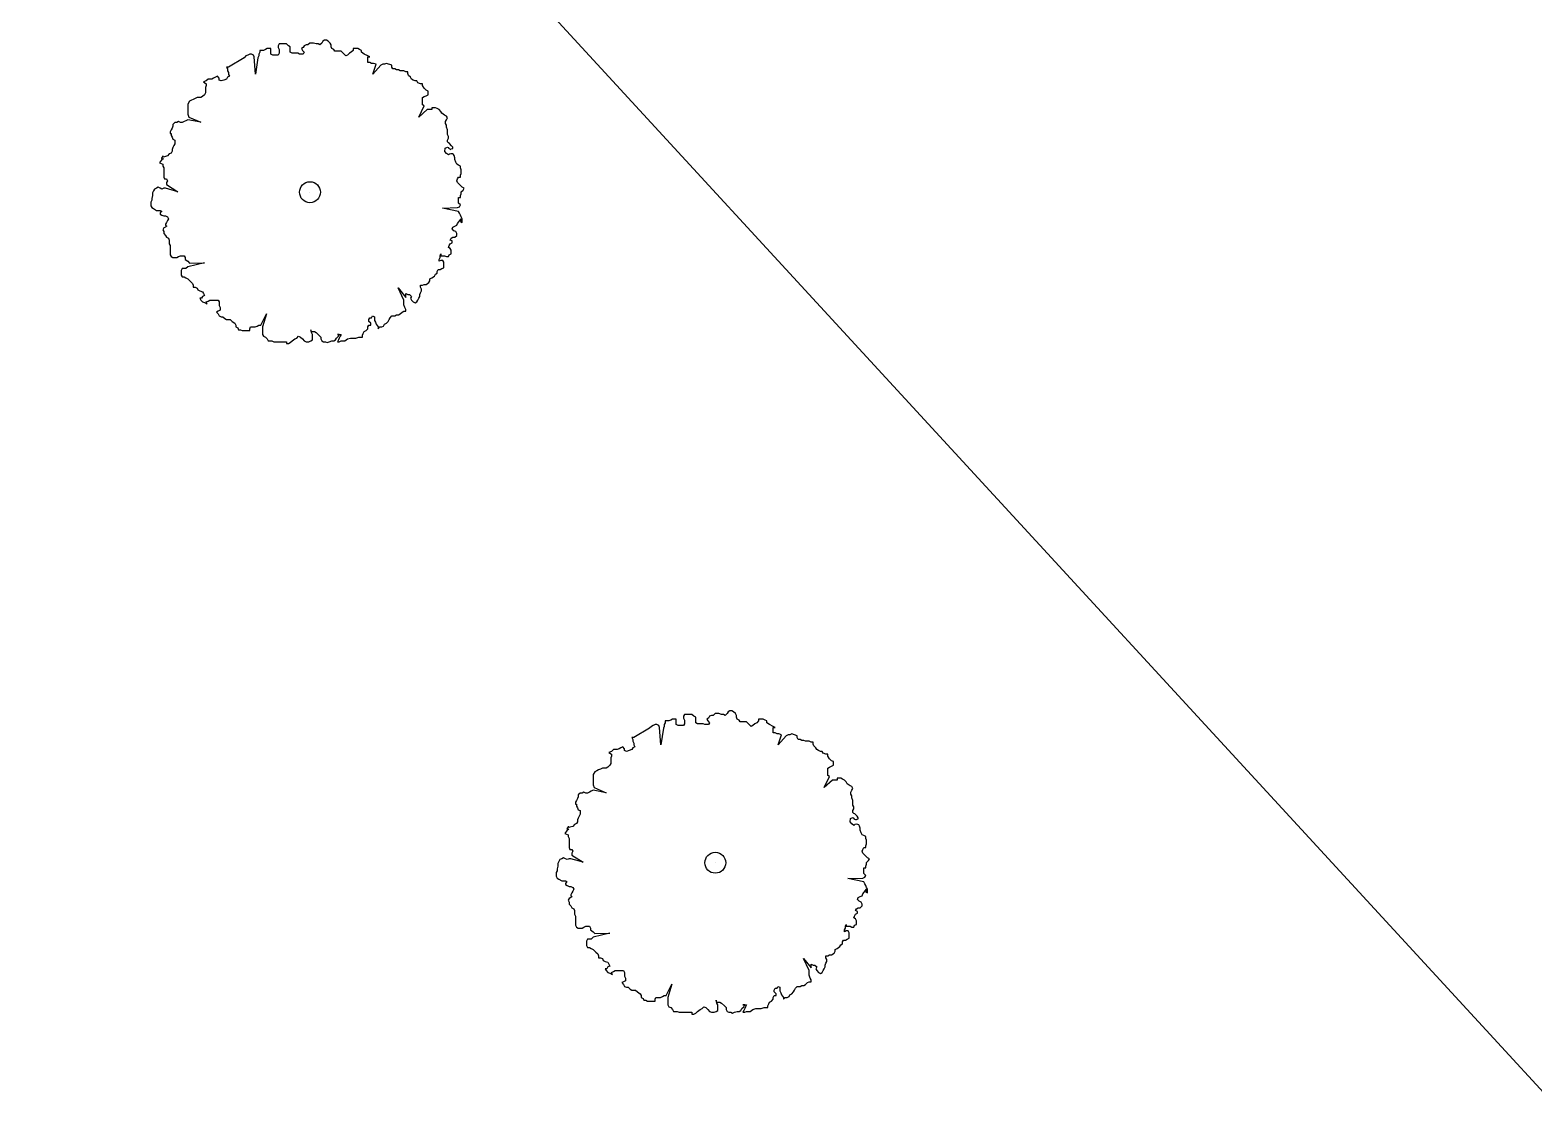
# Model space of a CAD drawing. Extents: x 99089 to 101049, y 99298 to 100905.
# Drawn here: x 99781.47 to 99817.43, y 100153.64 to 100179.51 of the extents above; entities that cross this region are included whole.
import ezdxf

# ---------------------------------------------------------------- set-up
doc = ezdxf.new("R2010")
doc.units = 0
doc.layers.add('Survey Exist Pavement', color=7, linetype='Continuous')
doc.layers.add('Survey Exist Trees', color=7, linetype='Continuous')

msp = doc.modelspace()

# ---------------------------------------------------------------- linework, layer by layer
at = {"layer": 'Survey Exist Pavement'}
msp.add_lwpolyline([(99902.125, 100223.282), (99873.692, 100254.194), (99793.468, 100180.404), (99821.901, 100149.491)], close=True, dxfattribs=at)
at = {"layer": 'Survey Exist Trees'}
for p, q in [((99786.589, 100178.848), (99786.213, 100178.627)), ((99788.163, 100175.633), (99788.163, 100175.633)), ((99796.282, 100162.811), (99795.906, 100162.59)), ((99797.856, 100159.596), (99797.856, 100159.596))]:
    msp.add_line(p, q, dxfattribs=at)
for points in [[(99789.903, 100178.693), (99789.859, 100178.671), (99789.668, 100178.455), (99789.748, 100178.693), (99789.682, 100178.715), (99789.638, 100178.715), (99789.594, 100178.738), (99789.55, 100178.738), (99789.55, 100178.782), (99789.55, 100178.826), (99789.55, 100178.87), (99789.594, 100178.87), (99789.55, 100178.892), (99789.461, 100178.937), (99789.395, 100178.981), (99789.395, 100179.025), (99789.351, 100179.047), (99789.306, 100179.069), (99789.262, 100179.069), (99789.196, 100179.069), (99789.196, 100179.025), (99789.152, 100178.981), (99789.108, 100178.959), (99789.063, 100178.914), (99789.019, 100178.892), (99788.953, 100178.959), (99788.909, 100179.003), (99788.865, 100179.003), (99788.798, 100179.003), (99788.754, 100179.003), (99788.732, 100179.047), (99788.688, 100179.069), (99788.666, 100179.114), (99788.666, 100179.158), (99788.644, 100179.202), (99788.599, 100179.246), (99788.555, 100179.268), (99788.511, 100179.268), (99788.467, 100179.246), (99788.445, 100179.202), (99788.401, 100179.158), (99788.356, 100179.18), (99788.312, 100179.18), (99788.246, 100179.202), (99788.202, 100179.202), (99788.157, 100179.202), (99788.113, 100179.158), (99788.069, 100179.158), (99788.025, 100179.136), (99788.003, 100179.091), (99787.959, 100179.069), (99787.981, 100179.025), (99788.025, 100178.981), (99788.003, 100178.937), (99787.959, 100178.937), (99787.914, 100178.937), (99787.87, 100178.959), (99787.826, 100178.959), (99787.782, 100178.959), (99787.738, 100178.959), (99787.693, 100178.981), (99787.693, 100179.025), (99787.693, 100179.069), (99787.693, 100179.114), (99787.649, 100179.136), (99787.605, 100179.18), (99787.561, 100179.18), (99787.517, 100179.18), (99787.473, 100179.18), (99787.428, 100179.18), (99787.406, 100179.136), (99787.406, 100179.091), (99787.428, 100179.047), (99787.428, 100179.003), (99787.428, 100178.959), (99787.406, 100178.914), (99787.362, 100178.914), (99787.318, 100178.914), (99787.274, 100178.914), (99787.229, 100178.937), (99787.229, 100178.981), (99787.229, 100179.025), (99787.229, 100179.069), (99787.185, 100179.069), (99787.141, 100179.069), (99787.097, 100179.047), (99787.053, 100179.025), (99787.009, 100179.025), (99786.964, 100179.025), (99786.964, 100178.981), (99786.942, 100178.937), (99786.942, 100178.892), (99786.92, 100178.848), (99786.86, 100178.455), (99786.832, 100178.87), (99786.81, 100178.914), (99786.765, 100178.937), (99786.721, 100178.937), (99786.677, 100178.914), (99786.633, 100178.892), (99786.589, 100178.848)], [(99786.213, 100178.627), (99786.169, 100178.627), (99786.191, 100178.583), (99786.191, 100178.538), (99786.213, 100178.494), (99786.213, 100178.45), (99786.235, 100178.406), (99786.191, 100178.384), (99786.169, 100178.339), (99786.103, 100178.317), (99786.036, 100178.295), (99785.992, 100178.317), (99785.992, 100178.361), (99785.948, 100178.406), (99785.904, 100178.384), (99785.86, 100178.361), (99785.815, 100178.339), (99785.771, 100178.339), (99785.727, 100178.339), (99785.683, 100178.295), (99785.616, 100178.273), (99785.683, 100178.229), (99785.683, 100178.185), (99785.661, 100178.14), (99785.661, 100178.096), (99785.661, 100178.052), (99785.661, 100178.008), (99785.639, 100177.963), (99785.594, 100177.919), (99785.55, 100177.897), (99785.506, 100177.897), (99785.462, 100177.897), (99785.418, 100177.875), (99785.373, 100177.853), (99785.329, 100177.831), (99785.285, 100177.808), (99785.241, 100177.742), (99785.241, 100177.698), (99785.241, 100177.654), (99785.241, 100177.609), (99785.241, 100177.543), (99785.241, 100177.499), (99785.263, 100177.432), (99785.554, 100177.306), (99785.241, 100177.366), (99785.197, 100177.344), (99785.152, 100177.322), (99785.108, 100177.3)], [(99791.737, 100175.818), (99791.693, 100175.862), (99791.671, 100175.906), (99791.693, 100175.95), (99791.715, 100175.995), (99791.759, 100175.995), (99791.759, 100176.039), (99791.781, 100176.083), (99791.781, 100176.127), (99791.781, 100176.172), (99791.759, 100176.216), (99791.759, 100176.26), (99791.715, 100176.282), (99791.671, 100176.304), (99791.649, 100176.349), (99791.627, 100176.415), (99791.627, 100176.459), (99791.613, 100176.51), (99791.598, 100176.537), (99791.568, 100176.55), (99791.532, 100176.553), (99791.497, 100176.547), (99791.479, 100176.525), (99791.431, 100176.56), (99791.387, 100176.609), (99791.399, 100176.69), (99791.45, 100176.712), (99791.479, 100176.7), (99791.473, 100176.686), (99791.534, 100176.656), (99791.534, 100176.669), (99791.579, 100176.681), (99791.576, 100176.709), (99791.551, 100176.743), (99791.503, 100176.8), (99791.476, 100176.812), (99791.463, 100176.828), (99791.45, 100176.835), (99791.45, 100176.879), (99791.472, 100176.924), (99791.472, 100176.968), (99791.45, 100177.012), (99791.45, 100177.056), (99791.45, 100177.123), (99791.428, 100177.189), (99791.428, 100177.233), (99791.406, 100177.278), (99791.406, 100177.322), (99791.428, 100177.366), (99791.45, 100177.41), (99791.428, 100177.455), (99791.383, 100177.477), (99791.317, 100177.521), (99791.295, 100177.565), (99791.251, 100177.609), (99791.207, 100177.632), (99791.163, 100177.654), (99791.118, 100177.654), (99791.074, 100177.654), (99791.074, 100177.609), (99791.008, 100177.609), (99790.964, 100177.609), (99790.763, 100177.429), (99790.897, 100177.698), (99790.853, 100177.72), (99790.853, 100177.764), (99790.853, 100177.808), (99790.853, 100177.853), (99790.853, 100177.897), (99790.897, 100177.919), (99790.942, 100177.941), (99790.986, 100177.963), (99790.986, 100178.008), (99790.986, 100178.052), (99790.942, 100178.074), (99790.897, 100178.118), (99790.853, 100178.185), (99790.853, 100178.229), (99790.809, 100178.229), (99790.743, 100178.251), (99790.721, 100178.295), (99790.676, 100178.295), (99790.632, 100178.317), (99790.588, 100178.339), (99790.566, 100178.384), (99790.522, 100178.428), (99790.5, 100178.472), (99790.5, 100178.516), (99790.455, 100178.516), (99790.411, 100178.538), (99790.367, 100178.538), (99790.323, 100178.538), (99790.279, 100178.561), (99790.235, 100178.561), (99790.19, 100178.583), (99790.146, 100178.583), (99790.124, 100178.627), (99790.124, 100178.671), (99789.991, 100178.715), (99789.947, 100178.693), (99789.903, 100178.693)], [(99785.108, 100177.3), (99785.064, 100177.3), (99785.02, 100177.322), (99784.976, 100177.3), (99784.931, 100177.3), (99784.887, 100177.255), (99784.887, 100177.211), (99784.865, 100177.167), (99784.843, 100177.123), (99784.821, 100177.079), (99784.821, 100177.034), (99784.843, 100177.034), (99784.843, 100176.99), (99784.865, 100176.946), (99784.887, 100176.902), (99784.931, 100176.879), (99784.931, 100176.835), (99784.931, 100176.791), (99784.909, 100176.747), (99784.887, 100176.702), (99784.865, 100176.658), (99784.865, 100176.614), (99784.843, 100176.57), (99784.799, 100176.548), (99784.755, 100176.503), (99784.688, 100176.481), (99784.658, 100176.475), (99784.659, 100176.488), (99784.648, 100176.495), (99784.612, 100176.446), (99784.616, 100176.442), (99784.66, 100176.434), (99784.636, 100176.424), (99784.622, 100176.415), (99784.565, 100176.333), (99784.644, 100176.304), (99784.644, 100176.26), (99784.666, 100176.216), (99784.666, 100176.172), (99784.666, 100176.127), (99784.666, 100176.083), (99784.666, 100176.039), (99784.666, 100175.995), (99784.688, 100175.95), (99784.733, 100175.95), (99784.755, 100175.906), (99784.733, 100175.862), (99784.733, 100175.818), (99785.006, 100175.644), (99784.711, 100175.729), (99784.666, 100175.729), (99784.622, 100175.707), (99784.578, 100175.729), (99784.534, 100175.751), (99784.49, 100175.729), (99784.445, 100175.707), (99784.423, 100175.663), (99784.401, 100175.619), (99784.401, 100175.552), (99784.379, 100175.486), (99784.379, 100175.442), (99784.357, 100175.397), (99784.357, 100175.353), (99784.357, 100175.309), (99784.379, 100175.265), (99784.423, 100175.243), (99784.49, 100175.198), (99784.534, 100175.198), (99784.578, 100175.198), (99784.622, 100175.176), (99784.593, 100175.162), (99784.584, 100175.139), (99784.578, 100175.11), (99784.622, 100175.088), (99784.666, 100175.066), (99784.711, 100175.066), (99784.755, 100175.043), (99784.777, 100174.999), (99784.755, 100174.955), (99784.733, 100174.911), (99784.711, 100174.867), (99784.709, 100174.861), (99784.709, 100174.848), (99784.74, 100174.821), (99784.709, 100174.808), (99784.711, 100174.8), (99784.666, 100174.778), (99784.644, 100174.734), (99784.666, 100174.69), (99784.666, 100174.645), (99784.711, 100174.601), (99784.733, 100174.557), (99784.777, 100174.535), (99784.799, 100174.49), (99784.799, 100174.446), (99784.799, 100174.402), (99784.821, 100174.358), (99784.821, 100174.314), (99784.821, 100174.269), (99784.821, 100174.225), (99784.821, 100174.181)], [(99790.411, 100173.008), (99790.411, 100173.053), (99790.269, 100173.345), (99790.455, 100173.119), (99790.455, 100173.163), (99790.455, 100173.208), (99790.5, 100173.185), (99790.544, 100173.185), (99790.588, 100173.141), (99790.566, 100173.097), (99790.588, 100173.053), (99790.632, 100173.008), (99790.676, 100172.986), (99790.721, 100173.008), (99790.743, 100173.053), (99790.765, 100173.097), (99790.787, 100173.141), (99790.787, 100173.185), (99790.809, 100173.23), (99790.831, 100173.274), (99790.831, 100173.318), (99790.809, 100173.362), (99790.809, 100173.407), (99790.853, 100173.407), (99790.897, 100173.429), (99790.942, 100173.429), (99791.008, 100173.473), (99791.03, 100173.517), (99791.03, 100173.561), (99791.074, 100173.584), (99791.14, 100173.628), (99791.163, 100173.672), (99791.207, 100173.694), (99791.207, 100173.738), (99791.229, 100173.783), (99791.273, 100173.783), (99791.317, 100173.805), (99791.361, 100173.827), (99791.361, 100173.871), (99791.361, 100173.915), (99791.361, 100173.96), (99791.339, 100174.004), (99791.295, 100174.004), (99791.251, 100173.982), (99791.251, 100174.026), (99791.273, 100174.07), (99791.273, 100174.114), (99791.295, 100174.159), (99791.295, 100174.114), (99791.339, 100174.114), (99791.383, 100174.114), (99791.428, 100174.092), (99791.472, 100174.092), (99791.494, 100174.137), (99791.538, 100174.159), (99791.538, 100174.203), (99791.538, 100174.247), (99791.516, 100174.291), (99791.472, 100174.314), (99791.494, 100174.358), (99791.516, 100174.402), (99791.56, 100174.424), (99791.56, 100174.468), (99791.516, 100174.49), (99791.538, 100174.535), (99791.582, 100174.557), (99791.627, 100174.557), (99791.671, 100174.601), (99791.671, 100174.645), (99791.649, 100174.69), (99791.604, 100174.712), (99791.56, 100174.756), (99791.582, 100174.8), (99791.627, 100174.822), (99791.671, 100174.844), (99791.693, 100174.889), (99791.781, 100174.999), (99791.759, 100174.933), (99791.803, 100174.911), (99791.803, 100174.955), (99791.803, 100174.999), (99791.781, 100175.043), (99791.759, 100175.088), (99791.737, 100175.132), (99791.715, 100175.176), (99791.329, 100175.255), (99791.693, 100175.265), (99791.737, 100175.287), (99791.759, 100175.331), (99791.715, 100175.375), (99791.715, 100175.42), (99791.715, 100175.464), (99791.715, 100175.508), (99791.759, 100175.508), (99791.759, 100175.552), (99791.781, 100175.596), (99791.781, 100175.641), (99791.825, 100175.685), (99791.848, 100175.729), (99791.803, 100175.751), (99791.737, 100175.818)], [(99784.821, 100174.181), (99784.821, 100174.137), (99784.843, 100174.092), (99784.887, 100174.07), (99784.931, 100174.07), (99784.976, 100174.07), (99785.02, 100174.092), (99785.064, 100174.114), (99785.108, 100174.114), (99785.152, 100174.114), (99785.175, 100174.07), (99785.175, 100174.026), (99785.241, 100173.982), (99785.285, 100173.937), (99785.642, 100173.947), (99785.241, 100173.849), (99785.197, 100173.805), (99785.152, 100173.805), (99785.108, 100173.805), (99785.086, 100173.761), (99785.086, 100173.716), (99785.086, 100173.65), (99785.108, 100173.606), (99785.152, 100173.606), (99785.197, 100173.584), (99785.241, 100173.561), (99785.307, 100173.495), (99785.351, 100173.451), (99785.373, 100173.407), (99785.373, 100173.362), (99785.418, 100173.362), (99785.462, 100173.34), (99785.484, 100173.296), (99785.528, 100173.274), (99785.594, 100173.252), (99785.616, 100173.208), (99785.639, 100173.163), (99785.594, 100173.141), (99785.572, 100173.097), (99785.528, 100173.097), (99785.55, 100173.053), (99785.594, 100173.008), (99785.661, 100172.986), (99785.705, 100172.964), (99785.683, 100173.008), (99785.727, 100173.031), (99785.771, 100173.053), (99785.815, 100173.053), (99785.86, 100173.053), (99785.904, 100173.053), (99785.97, 100173.053), (99785.992, 100173.008), (99785.992, 100172.964), (99785.992, 100172.92), (99786.014, 100172.876), (99786.014, 100172.809), (99785.97, 100172.787), (99785.926, 100172.765), (99785.97, 100172.721), (99785.992, 100172.677), (99786.036, 100172.655), (99786.08, 100172.655), (99786.125, 100172.61), (99786.169, 100172.588), (99786.213, 100172.588), (99786.257, 100172.588), (99786.301, 100172.544), (99786.368, 100172.5), (99786.39, 100172.455), (99786.39, 100172.411), (99786.434, 100172.389), (99786.456, 100172.345), (99786.5, 100172.345), (99786.544, 100172.323), (99786.589, 100172.323), (99786.655, 100172.323), (99786.721, 100172.323), (99786.721, 100172.367), (99786.743, 100172.411), (99786.788, 100172.411), (99786.854, 100172.411), (99786.898, 100172.433), (99786.942, 100172.455), (99786.986, 100172.455), (99787.125, 100172.727), (99787.031, 100172.411), (99787.031, 100172.367), (99787.031, 100172.323), (99787.031, 100172.278), (99787.031, 100172.234), (99787.053, 100172.19), (99787.097, 100172.168), (99787.141, 100172.124), (99787.163, 100172.079), (99787.207, 100172.079), (99787.252, 100172.079), (99787.296, 100172.057), (99787.34, 100172.057), (99787.384, 100172.057), (99787.428, 100172.057), (99787.473, 100172.057)], [(99787.473, 100172.057), (99787.517, 100172.057), (99787.561, 100172.057), (99787.605, 100172.057), (99787.605, 100172.013), (99787.649, 100172.013), (99787.693, 100172.035), (99787.738, 100172.079), (99787.804, 100172.124), (99787.848, 100172.146), (99787.892, 100172.19), (99787.937, 100172.168), (99787.981, 100172.124), (99788.025, 100172.079), (99788.069, 100172.057), (99788.135, 100172.057), (99788.18, 100172.079), (99788.224, 100172.102), (99788.224, 100172.102), (99788.224, 100172.168), (99788.224, 100172.234), (99788.202, 100172.278), (99788.18, 100172.345), (99788.18, 100172.301), (99788.224, 100172.301), (99788.268, 100172.301), (99788.312, 100172.278), (99788.378, 100172.212), (99788.423, 100172.168), (99788.423, 100172.124), (99788.445, 100172.079), (99788.489, 100172.057), (99788.533, 100172.057), (99788.577, 100172.035), (99788.622, 100172.057), (99788.688, 100172.079), (99788.732, 100172.079), (99788.776, 100172.102), (99788.798, 100172.146), (99788.842, 100172.19), (99788.865, 100172.234), (99788.82, 100172.234), (99788.865, 100172.234), (99788.909, 100172.234), (99788.887, 100172.19), (99788.865, 100172.146), (99788.842, 100172.102), (99788.82, 100172.057), (99788.865, 100172.057), (99788.909, 100172.079), (99788.953, 100172.079), (99788.997, 100172.079), (99789.063, 100172.124), (99789.13, 100172.146), (99789.174, 100172.146), (99789.218, 100172.146), (99789.262, 100172.146), (99789.329, 100172.168), (99789.373, 100172.168), (99789.417, 100172.168), (99789.417, 100172.212), (99789.439, 100172.256), (99789.461, 100172.301), (99789.505, 100172.323), (99789.55, 100172.367), (99789.55, 100172.411), (99789.572, 100172.455), (99789.616, 100172.455), (99789.616, 100172.5), (99789.572, 100172.544), (99789.572, 100172.588), (99789.594, 100172.632), (99789.638, 100172.632), (99789.66, 100172.677), (99789.704, 100172.655), (99789.704, 100172.61), (99789.704, 100172.566), (99789.726, 100172.522), (99789.748, 100172.478), (99789.793, 100172.411), (99789.793, 100172.367), (99789.837, 100172.411), (99789.881, 100172.411), (99789.925, 100172.433), (99789.947, 100172.478), (99789.991, 100172.5), (99790.036, 100172.544), (99790.058, 100172.588), (99790.08, 100172.632), (99790.124, 100172.677), (99790.19, 100172.677), (99790.235, 100172.699), (99790.279, 100172.699), (99790.323, 100172.721), (99790.367, 100172.765), (99790.411, 100172.787), (99790.455, 100172.787), (99790.455, 100172.831), (99790.433, 100172.876), (99790.411, 100172.942), (99790.411, 100173.008)], [(99799.596, 100162.656), (99799.552, 100162.634), (99799.361, 100162.418), (99799.441, 100162.656), (99799.375, 100162.678), (99799.331, 100162.678), (99799.287, 100162.7), (99799.243, 100162.7), (99799.243, 100162.745), (99799.243, 100162.789), (99799.243, 100162.833), (99799.287, 100162.833), (99799.243, 100162.855), (99799.154, 100162.899), (99799.088, 100162.944), (99799.088, 100162.988), (99799.044, 100163.01), (99799, 100163.032), (99798.955, 100163.032), (99798.889, 100163.032), (99798.889, 100162.988), (99798.845, 100162.944), (99798.801, 100162.921), (99798.756, 100162.877), (99798.712, 100162.855), (99798.646, 100162.921), (99798.602, 100162.966), (99798.558, 100162.966), (99798.491, 100162.966), (99798.447, 100162.966), (99798.425, 100163.01), (99798.381, 100163.032), (99798.359, 100163.076), (99798.359, 100163.121), (99798.337, 100163.165), (99798.292, 100163.209), (99798.248, 100163.231), (99798.204, 100163.231), (99798.16, 100163.209), (99798.138, 100163.165), (99798.094, 100163.121), (99798.049, 100163.143), (99798.005, 100163.143), (99797.939, 100163.165), (99797.895, 100163.165), (99797.851, 100163.165), (99797.806, 100163.121), (99797.762, 100163.121), (99797.718, 100163.098), (99797.696, 100163.054), (99797.652, 100163.032), (99797.674, 100162.988), (99797.718, 100162.944), (99797.696, 100162.899), (99797.652, 100162.899), (99797.607, 100162.899), (99797.563, 100162.921), (99797.519, 100162.921), (99797.475, 100162.921), (99797.431, 100162.921), (99797.387, 100162.944), (99797.387, 100162.988), (99797.387, 100163.032), (99797.387, 100163.076), (99797.342, 100163.098), (99797.298, 100163.143), (99797.254, 100163.143), (99797.21, 100163.143), (99797.166, 100163.143), (99797.121, 100163.143), (99797.099, 100163.098), (99797.099, 100163.054), (99797.121, 100163.01), (99797.121, 100162.966), (99797.121, 100162.921), (99797.099, 100162.877), (99797.055, 100162.877), (99797.011, 100162.877), (99796.967, 100162.877), (99796.923, 100162.899), (99796.923, 100162.944), (99796.923, 100162.988), (99796.923, 100163.032), (99796.878, 100163.032), (99796.834, 100163.032), (99796.79, 100163.01), (99796.746, 100162.988), (99796.702, 100162.988), (99796.657, 100162.988), (99796.657, 100162.944), (99796.635, 100162.899), (99796.635, 100162.855), (99796.613, 100162.811), (99796.553, 100162.418), (99796.525, 100162.833), (99796.503, 100162.877), (99796.458, 100162.899), (99796.414, 100162.899), (99796.37, 100162.877), (99796.326, 100162.855), (99796.282, 100162.811)], [(99795.906, 100162.59), (99795.862, 100162.59), (99795.884, 100162.545), (99795.884, 100162.501), (99795.906, 100162.457), (99795.906, 100162.413), (99795.928, 100162.368), (99795.884, 100162.346), (99795.862, 100162.302), (99795.796, 100162.28), (99795.729, 100162.258), (99795.685, 100162.28), (99795.685, 100162.324), (99795.641, 100162.368), (99795.597, 100162.346), (99795.553, 100162.324), (99795.508, 100162.302), (99795.464, 100162.302), (99795.42, 100162.302), (99795.376, 100162.258), (99795.31, 100162.236), (99795.376, 100162.192), (99795.376, 100162.147), (99795.354, 100162.103), (99795.354, 100162.059), (99795.354, 100162.015), (99795.354, 100161.97), (99795.332, 100161.926), (99795.287, 100161.882), (99795.243, 100161.86), (99795.199, 100161.86), (99795.155, 100161.86), (99795.111, 100161.838), (99795.066, 100161.815), (99795.022, 100161.793), (99794.978, 100161.771), (99794.934, 100161.705), (99794.934, 100161.661), (99794.934, 100161.616), (99794.934, 100161.572), (99794.934, 100161.506), (99794.934, 100161.462), (99794.956, 100161.395), (99795.247, 100161.268), (99794.934, 100161.329), (99794.89, 100161.307), (99794.845, 100161.285), (99794.801, 100161.262)], [(99801.43, 100159.78), (99801.386, 100159.825), (99801.364, 100159.869), (99801.386, 100159.913), (99801.408, 100159.957), (99801.452, 100159.957), (99801.452, 100160.002), (99801.474, 100160.046), (99801.474, 100160.09), (99801.474, 100160.134), (99801.452, 100160.179), (99801.452, 100160.223), (99801.408, 100160.245), (99801.364, 100160.267), (99801.342, 100160.311), (99801.32, 100160.378), (99801.32, 100160.422), (99801.306, 100160.473), (99801.291, 100160.5), (99801.261, 100160.513), (99801.225, 100160.516), (99801.19, 100160.51), (99801.172, 100160.488), (99801.124, 100160.523), (99801.08, 100160.572), (99801.092, 100160.653), (99801.143, 100160.675), (99801.172, 100160.663), (99801.167, 100160.648), (99801.227, 100160.619), (99801.227, 100160.632), (99801.272, 100160.644), (99801.269, 100160.672), (99801.244, 100160.706), (99801.196, 100160.763), (99801.169, 100160.775), (99801.156, 100160.791), (99801.143, 100160.798), (99801.143, 100160.842), (99801.165, 100160.886), (99801.165, 100160.931), (99801.143, 100160.975), (99801.143, 100161.019), (99801.143, 100161.086), (99801.121, 100161.152), (99801.121, 100161.196), (99801.099, 100161.24), (99801.099, 100161.285), (99801.121, 100161.329), (99801.143, 100161.373), (99801.121, 100161.417), (99801.077, 100161.439), (99801.01, 100161.484), (99800.988, 100161.528), (99800.944, 100161.572), (99800.9, 100161.594), (99800.856, 100161.616), (99800.811, 100161.616), (99800.767, 100161.616), (99800.767, 100161.572), (99800.701, 100161.572), (99800.657, 100161.572), (99800.456, 100161.392), (99800.59, 100161.661), (99800.546, 100161.683), (99800.546, 100161.727), (99800.546, 100161.771), (99800.546, 100161.815), (99800.546, 100161.86), (99800.59, 100161.882), (99800.635, 100161.904), (99800.679, 100161.926), (99800.679, 100161.97), (99800.679, 100162.015), (99800.635, 100162.037), (99800.59, 100162.081), (99800.546, 100162.147), (99800.546, 100162.192), (99800.502, 100162.192), (99800.436, 100162.214), (99800.414, 100162.258), (99800.369, 100162.258), (99800.325, 100162.28), (99800.281, 100162.302), (99800.259, 100162.346), (99800.215, 100162.391), (99800.193, 100162.435), (99800.193, 100162.479), (99800.149, 100162.479), (99800.104, 100162.501), (99800.06, 100162.501), (99800.016, 100162.501), (99799.972, 100162.523), (99799.928, 100162.523), (99799.883, 100162.545), (99799.839, 100162.545), (99799.817, 100162.59), (99799.817, 100162.634), (99799.685, 100162.678), (99799.64, 100162.656), (99799.596, 100162.656)], [(99794.801, 100161.262), (99794.757, 100161.262), (99794.713, 100161.285), (99794.669, 100161.262), (99794.625, 100161.262), (99794.58, 100161.218), (99794.58, 100161.174), (99794.558, 100161.13), (99794.536, 100161.086), (99794.514, 100161.041), (99794.514, 100160.997), (99794.536, 100160.997), (99794.536, 100160.953), (99794.558, 100160.909), (99794.58, 100160.864), (99794.625, 100160.842), (99794.625, 100160.798), (99794.625, 100160.754), (99794.602, 100160.709), (99794.58, 100160.665), (99794.558, 100160.621), (99794.558, 100160.577), (99794.536, 100160.533), (99794.492, 100160.51), (99794.448, 100160.466), (99794.381, 100160.444), (99794.351, 100160.437), (99794.352, 100160.451), (99794.341, 100160.458), (99794.305, 100160.409), (99794.309, 100160.405), (99794.353, 100160.397), (99794.329, 100160.387), (99794.315, 100160.378), (99794.258, 100160.296), (99794.337, 100160.267), (99794.337, 100160.223), (99794.359, 100160.179), (99794.359, 100160.134), (99794.359, 100160.09), (99794.359, 100160.046), (99794.359, 100160.002), (99794.359, 100159.957), (99794.381, 100159.913), (99794.426, 100159.913), (99794.448, 100159.869), (99794.426, 100159.825), (99794.426, 100159.78), (99794.699, 100159.607), (99794.404, 100159.692), (99794.359, 100159.692), (99794.315, 100159.67), (99794.271, 100159.692), (99794.227, 100159.714), (99794.183, 100159.692), (99794.138, 100159.67), (99794.116, 100159.626), (99794.094, 100159.581), (99794.094, 100159.515), (99794.072, 100159.449), (99794.072, 100159.404), (99794.05, 100159.36), (99794.05, 100159.316), (99794.05, 100159.272), (99794.072, 100159.227), (99794.116, 100159.205), (99794.183, 100159.161), (99794.227, 100159.161), (99794.271, 100159.161), (99794.315, 100159.139), (99794.286, 100159.124), (99794.277, 100159.102), (99794.271, 100159.073), (99794.315, 100159.05), (99794.359, 100159.028), (99794.404, 100159.028), (99794.448, 100159.006), (99794.47, 100158.962), (99794.448, 100158.918), (99794.426, 100158.874), (99794.404, 100158.829), (99794.402, 100158.824), (99794.402, 100158.811), (99794.433, 100158.784), (99794.402, 100158.771), (99794.404, 100158.763), (99794.359, 100158.741), (99794.337, 100158.697), (99794.359, 100158.652), (99794.359, 100158.608), (99794.404, 100158.564), (99794.426, 100158.52), (99794.47, 100158.497), (99794.492, 100158.453), (99794.492, 100158.409), (99794.492, 100158.365), (99794.514, 100158.321), (99794.514, 100158.276), (99794.514, 100158.232), (99794.514, 100158.188), (99794.514, 100158.144)], [(99800.104, 100156.971), (99800.104, 100157.015), (99799.962, 100157.308), (99800.149, 100157.082), (99800.149, 100157.126), (99800.149, 100157.17), (99800.193, 100157.148), (99800.237, 100157.148), (99800.281, 100157.104), (99800.259, 100157.06), (99800.281, 100157.015), (99800.325, 100156.971), (99800.369, 100156.949), (99800.414, 100156.971), (99800.436, 100157.015), (99800.458, 100157.06), (99800.48, 100157.104), (99800.48, 100157.148), (99800.502, 100157.192), (99800.524, 100157.237), (99800.524, 100157.281), (99800.502, 100157.325), (99800.502, 100157.369), (99800.546, 100157.369), (99800.59, 100157.391), (99800.635, 100157.391), (99800.701, 100157.436), (99800.723, 100157.48), (99800.723, 100157.524), (99800.767, 100157.546), (99800.833, 100157.591), (99800.856, 100157.635), (99800.9, 100157.657), (99800.9, 100157.701), (99800.922, 100157.745), (99800.966, 100157.745), (99801.01, 100157.768), (99801.054, 100157.79), (99801.054, 100157.834), (99801.054, 100157.878), (99801.054, 100157.922), (99801.032, 100157.967), (99800.988, 100157.967), (99800.944, 100157.944), (99800.944, 100157.989), (99800.966, 100158.033), (99800.966, 100158.077), (99800.988, 100158.121), (99800.988, 100158.077), (99801.032, 100158.077), (99801.077, 100158.077), (99801.121, 100158.055), (99801.165, 100158.055), (99801.187, 100158.099), (99801.231, 100158.121), (99801.231, 100158.166), (99801.231, 100158.21), (99801.209, 100158.254), (99801.165, 100158.276), (99801.187, 100158.321), (99801.209, 100158.365), (99801.253, 100158.387), (99801.253, 100158.431), (99801.209, 100158.453), (99801.231, 100158.497), (99801.275, 100158.52), (99801.32, 100158.52), (99801.364, 100158.564), (99801.364, 100158.608), (99801.342, 100158.652), (99801.298, 100158.674), (99801.253, 100158.719), (99801.275, 100158.763), (99801.32, 100158.785), (99801.364, 100158.807), (99801.386, 100158.851), (99801.474, 100158.962), (99801.452, 100158.896), (99801.496, 100158.874), (99801.496, 100158.918), (99801.496, 100158.962), (99801.474, 100159.006), (99801.452, 100159.05), (99801.43, 100159.095), (99801.408, 100159.139), (99801.022, 100159.218), (99801.386, 100159.227), (99801.43, 100159.25), (99801.452, 100159.294), (99801.408, 100159.338), (99801.408, 100159.382), (99801.408, 100159.427), (99801.408, 100159.471), (99801.452, 100159.471), (99801.452, 100159.515), (99801.474, 100159.559), (99801.474, 100159.603), (99801.518, 100159.648), (99801.541, 100159.692), (99801.496, 100159.714), (99801.43, 100159.78)], [(99794.514, 100158.144), (99794.514, 100158.099), (99794.536, 100158.055), (99794.58, 100158.033), (99794.625, 100158.033), (99794.669, 100158.033), (99794.713, 100158.055), (99794.757, 100158.077), (99794.801, 100158.077), (99794.845, 100158.077), (99794.868, 100158.033), (99794.868, 100157.989), (99794.934, 100157.944), (99794.978, 100157.9), (99795.335, 100157.909), (99794.934, 100157.812), (99794.89, 100157.768), (99794.845, 100157.768), (99794.801, 100157.768), (99794.779, 100157.723), (99794.779, 100157.679), (99794.779, 100157.613), (99794.801, 100157.568), (99794.845, 100157.568), (99794.89, 100157.546), (99794.934, 100157.524), (99795, 100157.458), (99795.044, 100157.414), (99795.066, 100157.369), (99795.066, 100157.325), (99795.111, 100157.325), (99795.155, 100157.303), (99795.177, 100157.259), (99795.221, 100157.237), (99795.287, 100157.215), (99795.31, 100157.17), (99795.332, 100157.126), (99795.287, 100157.104), (99795.265, 100157.06), (99795.221, 100157.06), (99795.243, 100157.015), (99795.287, 100156.971), (99795.354, 100156.949), (99795.398, 100156.927), (99795.376, 100156.971), (99795.42, 100156.993), (99795.464, 100157.015), (99795.508, 100157.015), (99795.553, 100157.015), (99795.597, 100157.015), (99795.663, 100157.015), (99795.685, 100156.971), (99795.685, 100156.927), (99795.685, 100156.883), (99795.707, 100156.838), (99795.707, 100156.772), (99795.663, 100156.75), (99795.619, 100156.728), (99795.663, 100156.684), (99795.685, 100156.639), (99795.729, 100156.617), (99795.774, 100156.617), (99795.818, 100156.573), (99795.862, 100156.551), (99795.906, 100156.551), (99795.95, 100156.551), (99795.994, 100156.507), (99796.061, 100156.462), (99796.083, 100156.418), (99796.083, 100156.374), (99796.127, 100156.352), (99796.149, 100156.308), (99796.193, 100156.308), (99796.238, 100156.285), (99796.282, 100156.285), (99796.348, 100156.285), (99796.414, 100156.285), (99796.414, 100156.33), (99796.436, 100156.374), (99796.481, 100156.374), (99796.547, 100156.374), (99796.591, 100156.396), (99796.635, 100156.418), (99796.679, 100156.418), (99796.818, 100156.689), (99796.724, 100156.374), (99796.724, 100156.33), (99796.724, 100156.285), (99796.724, 100156.241), (99796.724, 100156.197), (99796.746, 100156.153), (99796.79, 100156.131), (99796.834, 100156.086), (99796.856, 100156.042), (99796.9, 100156.042), (99796.945, 100156.042), (99796.989, 100156.02), (99797.033, 100156.02), (99797.077, 100156.02), (99797.121, 100156.02), (99797.166, 100156.02)], [(99797.166, 100156.02), (99797.21, 100156.02), (99797.254, 100156.02), (99797.298, 100156.02), (99797.298, 100155.976), (99797.342, 100155.976), (99797.387, 100155.998), (99797.431, 100156.042), (99797.497, 100156.086), (99797.541, 100156.109), (99797.585, 100156.153), (99797.63, 100156.131), (99797.674, 100156.086), (99797.718, 100156.042), (99797.762, 100156.02), (99797.828, 100156.02), (99797.873, 100156.042), (99797.917, 100156.064), (99797.917, 100156.064), (99797.917, 100156.131), (99797.917, 100156.197), (99797.895, 100156.241), (99797.873, 100156.308), (99797.873, 100156.263), (99797.917, 100156.263), (99797.961, 100156.263), (99798.005, 100156.241), (99798.072, 100156.175), (99798.116, 100156.131), (99798.116, 100156.086), (99798.138, 100156.042), (99798.182, 100156.02), (99798.226, 100156.02), (99798.27, 100155.998), (99798.315, 100156.02), (99798.381, 100156.042), (99798.425, 100156.042), (99798.469, 100156.064), (99798.491, 100156.109), (99798.536, 100156.153), (99798.558, 100156.197), (99798.513, 100156.197), (99798.558, 100156.197), (99798.602, 100156.197), (99798.58, 100156.153), (99798.558, 100156.109), (99798.536, 100156.064), (99798.513, 100156.02), (99798.558, 100156.02), (99798.602, 100156.042), (99798.646, 100156.042), (99798.69, 100156.042), (99798.756, 100156.086), (99798.823, 100156.109), (99798.867, 100156.109), (99798.911, 100156.109), (99798.955, 100156.109), (99799.022, 100156.131), (99799.066, 100156.131), (99799.11, 100156.131), (99799.11, 100156.175), (99799.132, 100156.219), (99799.154, 100156.263), (99799.198, 100156.285), (99799.243, 100156.33), (99799.243, 100156.374), (99799.265, 100156.418), (99799.309, 100156.418), (99799.309, 100156.462), (99799.265, 100156.507), (99799.265, 100156.551), (99799.287, 100156.595), (99799.331, 100156.595), (99799.353, 100156.639), (99799.397, 100156.617), (99799.397, 100156.573), (99799.397, 100156.529), (99799.419, 100156.485), (99799.441, 100156.44), (99799.486, 100156.374), (99799.486, 100156.33), (99799.53, 100156.374), (99799.574, 100156.374), (99799.618, 100156.396), (99799.64, 100156.44), (99799.685, 100156.462), (99799.729, 100156.507), (99799.751, 100156.551), (99799.773, 100156.595), (99799.817, 100156.639), (99799.883, 100156.639), (99799.928, 100156.662), (99799.972, 100156.662), (99800.016, 100156.684), (99800.06, 100156.728), (99800.104, 100156.75), (99800.149, 100156.75), (99800.149, 100156.794), (99800.126, 100156.838), (99800.104, 100156.905), (99800.104, 100156.971)]]:
    msp.add_lwpolyline(points, dxfattribs=at)
for centre in [(99788.163, 100175.633), (99797.856, 100159.596)]:
    msp.add_circle(centre, 0.25, dxfattribs=at)
msp.add_spline([(99708.956, 100746.98), (99744.349, 100746.98), (99761.475, 100717.283), (99780.885, 100709.288), (99813.995, 100700.15), (99843.68, 100681.875), (99844.821, 100654.463), (99837.971, 100622.481), (99815.136, 100597.353), (99823.129, 100587.074), (99837.971, 100589.358), (99839.113, 100579.078), (99890.491, 100565.372), (99883.64, 100525.395), (99872.223, 100476.281), (99890.491, 100435.163), (99875.648, 100396.328), (99852.814, 100386.049), (99810.57, 100359.778), (99753.483, 100331.224), (99752.341, 100269.546), (99708.956, 100231.853), (99672.42, 100279.825), (99651.869, 100314.091), (99622.184, 100372.342), (99579.94, 100363.205), (99561.673, 100339.219), (99547.972, 100307.238), (99506.87, 100301.527), (99492.027, 100253.555), (99514.862, 100197.588), (99538.838, 100148.474), (99495.452, 100087.938), (99466.909, 100099.36), (99416.673, 100077.658), (99398.405, 100043.392), (99357.303, 100004.558), (99323.051, 100001.132), (99289.941, 100017.122), (99224.862, 100033.113), (99184.902, 100029.686), (99151.792, 100022.833), (99124.39, 99976.003), (99108.406, 99926.889), (99088.997, 99900.619)], degree=3, dxfattribs=at)

doc.saveas('drawing.dxf')
